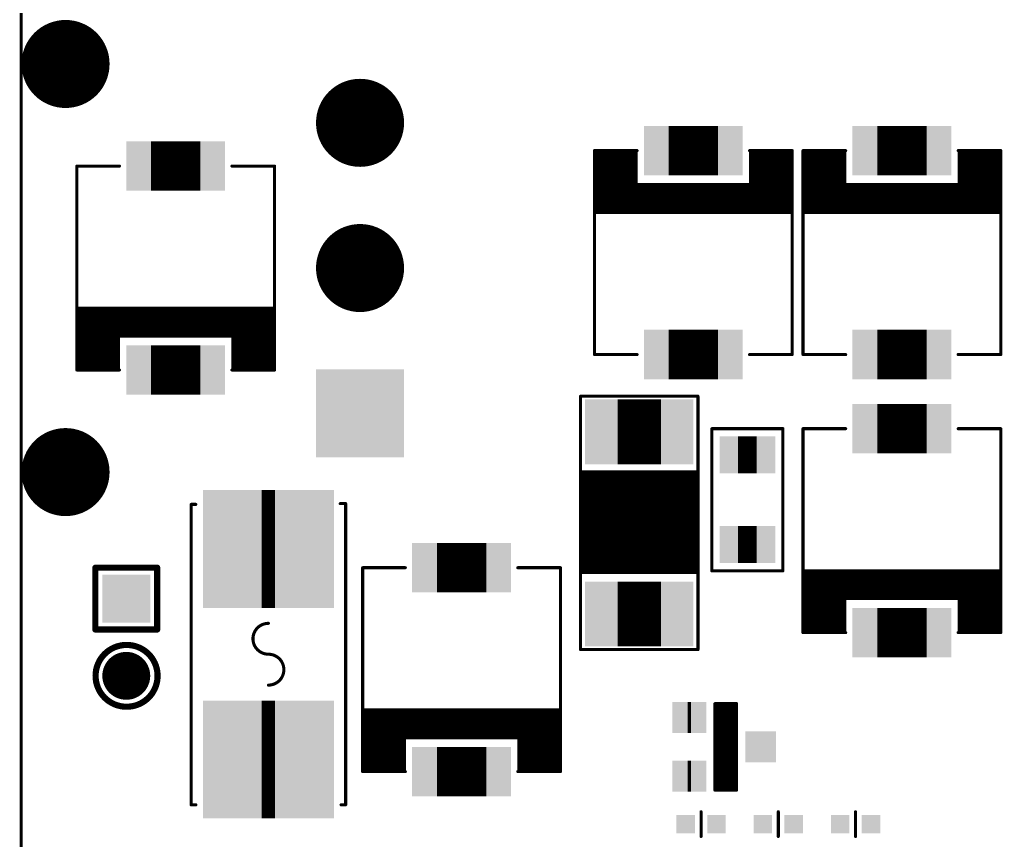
# Model space of a CAD drawing. Extents: x 100 to 205, y 100 to 175.
# Drawn here: x 99.95 to 131.75, y 115.47 to 142.04 of the extents above; entities that cross this region are included whole.
import ezdxf

# ---------------------------------------------------------------- set-up
doc = ezdxf.new("R2010")
doc.units = 0
doc.layers.get('0').update_dxf_attribs({"linetype": 'CONTINUOUS'})
doc.layers.add('MASK-BOTTOM_PHO', color=5, linetype='CONTINUOUS')
doc.layers.add('SILK-BOTTOM_PHO', color=14, linetype='CONTINUOUS')

# ---------------------------------------------------------------- blocks, each defined once
blk = doc.blocks.new('SQUARE_33')
blk.add_solid([(0.499998, 0.499998), (0.499998, -0.499998), (-0.499998, 0.499998), (-0.499998, -0.499998)])
blk = doc.blocks.new('SQUARE_191')
blk.add_solid([(0.299974, 0.299974), (0.299974, -0.299974), (-0.299974, 0.299974), (-0.299974, -0.299974)])
blk = doc.blocks.new('SQUARE_200')
blk.add_solid([(1.42494, 1.42494), (1.42494, -1.42494), (-1.42494, 1.42494), (-1.42494, -1.42494)])
blk = doc.blocks.new('ROUND_201')
at = {"const_width": 1.42494}
blk.add_lwpolyline([(-0.71247, 0, 1), (0.71247, 0, 1)], format="xyb", close=True, dxfattribs=at)
blk = doc.blocks.new('SQUARE_236')
blk.add_solid([(0.774954, 0.774954), (0.774954, -0.774954), (-0.774954, 0.774954), (-0.774954, -0.774954)])
blk = doc.blocks.new('ROUND_237')
at = {"const_width": 0.774954}
blk.add_lwpolyline([(-0.387476, 0, 1), (0.387476, 0, 1)], format="xyb", close=True, dxfattribs=at)
blk = doc.blocks.new('SQUARE_48')
blk.add_solid([(0.599948, 0.599948), (0.599948, -0.599948), (-0.599948, 0.599948), (-0.599948, -0.599948)])
blk = doc.blocks.new('SQUARE_170')
blk.add_solid([(0.799972, 0.799972), (0.799972, -0.799972), (-0.799972, 0.799972), (-0.799972, -0.799972)])
blk = doc.blocks.new('SQUARE_190')
blk.add_solid([(1.050036, 1.050036), (1.050036, -1.050036), (-1.050036, 1.050036), (-1.050036, -1.050036)])
blk = doc.blocks.new('SQUARE_228')
blk.add_solid([(1.905, 1.905), (1.905, -1.905), (-1.905, 1.905), (-1.905, -1.905)])
blk = doc.blocks.new('ROUND_1')
at = {"const_width": 0.050038}
blk.add_lwpolyline([(-0.025018, 0, 1), (0.025018, 0, 1)], format="xyb", close=True, dxfattribs=at)
blk = doc.blocks.new('ROUND_6')
at = {"const_width": 0.099948}
blk.add_lwpolyline([(-0.049974, 0, 1), (0.049974, 0, 1)], format="xyb", close=True, dxfattribs=at)

msp = doc.modelspace()

# ---------------------------------------------------------------- linework, layer by layer
at = {"layer": 'MASK-BOTTOM_PHO'}
for points, const_width in [([(100.000054, 102.00005), (100.000054, 172.999908)], 0.100076), ([(120.949974, 137.80008), (122.54992, 137.80008)], 1.599944), ([(127.700024, 137.80008), (129.29997, 137.80008)], 1.599944), ([(105.79989, 137.299954), (104.199944, 137.299954)], 1.599944), ([(120.949974, 131.19989), (122.54992, 131.19989)], 1.599944), ([(127.700024, 131.19989), (129.29997, 131.19989)], 1.599944), ([(105.79989, 130.700018), (104.199944, 130.700018)], 1.599944), ([(120.700038, 128.700022), (119.29999, 128.700022)], 2.100072), ([(129.29997, 128.800098), (127.700024, 128.800098)], 1.599944), ([(123.800108, 127.94996), (123.199906, 127.94996)], 1.199896), ([(107.7849, 124.905008), (108.214922, 124.905008)], 3.81), ([(123.800108, 125.050042), (123.199906, 125.050042)], 1.199896), ([(115.050062, 124.29998), (113.450116, 124.29998)], 1.599944), ([(120.700038, 122.80011), (119.29999, 122.80011)], 2.100072), ([(129.29997, 122.199908), (127.700024, 122.199908)], 1.599944), ([(107.7849, 118.095014), (108.214922, 118.095014)], 3.81), ([(121.670064, 119.450104), (121.569988, 119.450104)], 0.999996), ([(115.050062, 117.700044), (113.450116, 117.700044)], 1.599944), ([(121.670064, 117.54993), (121.569988, 117.54993)], 0.999996)]:
    msp.add_lwpolyline(points, dxfattribs=dict(at, const_width=const_width))
at = {"layer": 'SILK-BOTTOM_PHO'}
for points, const_width in [([(100.000054, 102.00005), (100.000054, 172.999908)], 0.100076), ([(119.92991, 137.80008), (118.549928, 137.80008)], 0.100076), ([(118.549928, 137.80008), (118.549928, 131.19989)], 0.100076), ([(118.599966, 135.800084), (118.599966, 137.750042)], 0.100076), ([(118.599966, 137.750042), (119.899938, 137.750042)], 0.100076), ([(118.599966, 137.68959), (119.899938, 137.68959)], 0.100076), ([(119.899938, 137.750042), (119.899938, 136.700006)], 0.100076), ([(124.949966, 137.80008), (123.569984, 137.80008)], 0.100076), ([(123.599956, 137.750042), (124.899928, 137.750042)], 0.100076), ([(123.599956, 136.700006), (123.599956, 137.750042)], 0.100076), ([(123.599956, 137.68959), (124.899928, 137.68959)], 0.100076), ([(124.899928, 137.750042), (124.899928, 135.800084)], 0.100076), ([(124.949966, 131.19989), (124.949966, 137.80008)], 0.100076), ([(126.67996, 137.80008), (125.299978, 137.80008)], 0.100076), ([(125.299978, 137.80008), (125.299978, 131.19989)], 0.100076), ([(125.350016, 135.800084), (125.350016, 137.750042)], 0.100076), ([(125.350016, 137.750042), (126.649988, 137.750042)], 0.100076), ([(125.350016, 137.68959), (126.649988, 137.68959)], 0.100076), ([(126.649988, 137.750042), (126.649988, 136.700006)], 0.100076), ([(131.700016, 137.80008), (130.320034, 137.80008)], 0.100076), ([(130.350006, 137.750042), (131.649978, 137.750042)], 0.100076), ([(130.350006, 136.700006), (130.350006, 137.750042)], 0.100076), ([(130.350006, 137.68959), (131.649978, 137.68959)], 0.100076), ([(131.649978, 137.750042), (131.649978, 135.800084)], 0.100076), ([(131.700016, 131.19989), (131.700016, 137.80008)], 0.100076), ([(118.599966, 137.599674), (119.899938, 137.599674)], 0.100076), ([(118.599966, 137.509758), (119.899938, 137.509758)], 0.100076), ([(118.599966, 137.419588), (119.899938, 137.419588)], 0.100076), ([(118.599966, 137.329672), (119.899938, 137.329672)], 0.100076), ([(123.599956, 137.599674), (124.899928, 137.599674)], 0.100076), ([(123.599956, 137.509758), (124.899928, 137.509758)], 0.100076), ([(123.599956, 137.419588), (124.899928, 137.419588)], 0.100076), ([(123.599956, 137.329672), (124.899928, 137.329672)], 0.100076), ([(125.350016, 137.599674), (126.649988, 137.599674)], 0.100076), ([(125.350016, 137.509758), (126.649988, 137.509758)], 0.100076), ([(125.350016, 137.419588), (126.649988, 137.419588)], 0.100076), ([(125.350016, 137.329672), (126.649988, 137.329672)], 0.100076), ([(130.350006, 137.599674), (131.649978, 137.599674)], 0.100076), ([(130.350006, 137.509758), (131.649978, 137.509758)], 0.100076), ([(130.350006, 137.419588), (131.649978, 137.419588)], 0.100076), ([(130.350006, 137.329672), (131.649978, 137.329672)], 0.100076), ([(103.17988, 137.299954), (101.799898, 137.299954)], 0.100076), ([(101.799898, 137.299954), (101.799898, 130.700018)], 0.100076), ([(108.199936, 137.299954), (106.819954, 137.299954)], 0.100076), ([(108.199936, 130.700018), (108.199936, 137.299954)], 0.100076), ([(118.599966, 137.239756), (119.899938, 137.239756)], 0.100076), ([(118.599966, 137.149586), (119.899938, 137.149586)], 0.100076), ([(118.599966, 137.05967), (119.899938, 137.05967)], 0.100076), ([(123.599956, 137.239756), (124.899928, 137.239756)], 0.100076), ([(123.599956, 137.149586), (124.899928, 137.149586)], 0.100076), ([(123.599956, 137.05967), (124.899928, 137.05967)], 0.100076), ([(125.350016, 137.239756), (126.649988, 137.239756)], 0.100076), ([(125.350016, 137.149586), (126.649988, 137.149586)], 0.100076), ([(125.350016, 137.05967), (126.649988, 137.05967)], 0.100076), ([(130.350006, 137.239756), (131.649978, 137.239756)], 0.100076), ([(130.350006, 137.149586), (131.649978, 137.149586)], 0.100076), ([(130.350006, 137.05967), (131.649978, 137.05967)], 0.100076), ([(118.599966, 136.969754), (119.899938, 136.969754)], 0.100076), ([(118.599966, 136.879584), (119.899938, 136.879584)], 0.100076), ([(118.599966, 136.789668), (119.899938, 136.789668)], 0.100076), ([(118.599966, 136.699752), (124.899928, 136.699752)], 0.100076), ([(119.899938, 136.700006), (123.599956, 136.700006)], 0.100076), ([(123.599956, 136.969754), (124.899928, 136.969754)], 0.100076), ([(123.599956, 136.879584), (124.899928, 136.879584)], 0.100076), ([(123.599956, 136.789668), (124.899928, 136.789668)], 0.100076), ([(125.350016, 136.969754), (126.649988, 136.969754)], 0.100076), ([(125.350016, 136.879584), (126.649988, 136.879584)], 0.100076), ([(125.350016, 136.789668), (126.649988, 136.789668)], 0.100076), ([(125.350016, 136.699752), (131.649978, 136.699752)], 0.100076), ([(126.649988, 136.700006), (130.350006, 136.700006)], 0.100076), ([(130.350006, 136.969754), (131.649978, 136.969754)], 0.100076), ([(130.350006, 136.879584), (131.649978, 136.879584)], 0.100076), ([(130.350006, 136.789668), (131.649978, 136.789668)], 0.100076), ([(118.599966, 136.609582), (124.899928, 136.609582)], 0.100076), ([(118.599966, 136.519666), (124.899928, 136.519666)], 0.100076), ([(118.599966, 136.42975), (124.899928, 136.42975)], 0.100076), ([(125.350016, 136.609582), (131.649978, 136.609582)], 0.100076), ([(125.350016, 136.519666), (131.649978, 136.519666)], 0.100076), ([(125.350016, 136.42975), (131.649978, 136.42975)], 0.100076), ([(118.599966, 136.33958), (124.899928, 136.33958)], 0.100076), ([(118.599966, 136.249664), (124.899928, 136.249664)], 0.100076), ([(118.599966, 136.159748), (124.899928, 136.159748)], 0.100076), ([(118.599966, 136.069578), (124.899928, 136.069578)], 0.100076), ([(125.350016, 136.33958), (131.649978, 136.33958)], 0.100076), ([(125.350016, 136.249664), (131.649978, 136.249664)], 0.100076), ([(125.350016, 136.159748), (131.649978, 136.159748)], 0.100076), ([(125.350016, 136.069578), (131.649978, 136.069578)], 0.100076), ([(118.599966, 135.979662), (124.899928, 135.979662)], 0.100076), ([(118.599966, 135.889746), (124.899928, 135.889746)], 0.100076), ([(124.899928, 135.800084), (118.599966, 135.800084)], 0.100076), ([(125.350016, 135.979662), (131.649978, 135.979662)], 0.100076), ([(125.350016, 135.889746), (131.649978, 135.889746)], 0.100076), ([(131.649978, 135.800084), (125.350016, 135.800084)], 0.100076), ([(101.849936, 130.750056), (101.849936, 132.700014)], 0.100076), ([(101.849936, 132.700014), (108.149898, 132.700014)], 0.100076), ([(101.849936, 132.639562), (108.149898, 132.639562)], 0.100076), ([(108.149898, 132.700014), (108.149898, 130.750056)], 0.100076), ([(101.849936, 132.549646), (108.149898, 132.549646)], 0.100076), ([(101.849936, 132.45973), (108.149898, 132.45973)], 0.100076), ([(101.849936, 132.36956), (108.149898, 132.36956)], 0.100076), ([(101.849936, 132.279644), (108.149898, 132.279644)], 0.100076), ([(101.849936, 132.189728), (108.149898, 132.189728)], 0.100076), ([(101.849936, 132.099558), (108.149898, 132.099558)], 0.100076), ([(101.849936, 132.009642), (108.149898, 132.009642)], 0.100076), ([(101.849936, 131.919726), (108.149898, 131.919726)], 0.100076), ([(101.849936, 131.829556), (108.149898, 131.829556)], 0.100076), ([(101.849936, 131.73964), (103.149908, 131.73964)], 0.100076), ([(101.849936, 131.649724), (103.149908, 131.649724)], 0.100076), ([(106.849926, 131.800092), (103.149908, 131.800092)], 0.100076), ([(103.149908, 131.800092), (103.149908, 130.750056)], 0.100076), ([(106.849926, 130.750056), (106.849926, 131.800092)], 0.100076), ([(106.849926, 131.73964), (108.149898, 131.73964)], 0.100076), ([(106.849926, 131.649724), (108.149898, 131.649724)], 0.100076), ([(101.849936, 131.559554), (103.149908, 131.559554)], 0.100076), ([(101.849936, 131.469638), (103.149908, 131.469638)], 0.100076), ([(101.849936, 131.379722), (103.149908, 131.379722)], 0.100076), ([(101.849936, 131.289552), (103.149908, 131.289552)], 0.100076), ([(106.849926, 131.559554), (108.149898, 131.559554)], 0.100076), ([(106.849926, 131.469638), (108.149898, 131.469638)], 0.100076), ([(106.849926, 131.379722), (108.149898, 131.379722)], 0.100076), ([(106.849926, 131.289552), (108.149898, 131.289552)], 0.100076), ([(101.849936, 131.199636), (103.149908, 131.199636)], 0.100076), ([(101.849936, 131.10972), (103.149908, 131.10972)], 0.100076), ([(101.849936, 131.01955), (103.149908, 131.01955)], 0.100076), ([(106.849926, 131.199636), (108.149898, 131.199636)], 0.100076), ([(106.849926, 131.10972), (108.149898, 131.10972)], 0.100076), ([(106.849926, 131.01955), (108.149898, 131.01955)], 0.100076), ([(118.549928, 131.19989), (119.92991, 131.19989)], 0.100076), ([(123.569984, 131.19989), (124.949966, 131.19989)], 0.100076), ([(125.299978, 131.19989), (126.67996, 131.19989)], 0.100076), ([(130.320034, 131.19989), (131.700016, 131.19989)], 0.100076), ([(101.799898, 130.700018), (103.17988, 130.700018)], 0.100076), ([(101.849936, 130.929634), (103.149908, 130.929634)], 0.100076), ([(101.849936, 130.839718), (103.149908, 130.839718)], 0.100076), ([(103.149908, 130.750056), (101.849936, 130.750056)], 0.100076), ([(106.819954, 130.700018), (108.199936, 130.700018)], 0.100076), ([(106.849926, 130.929634), (108.149898, 130.929634)], 0.100076), ([(106.849926, 130.839718), (108.149898, 130.839718)], 0.100076), ([(108.149898, 130.750056), (106.849926, 130.750056)], 0.100076), ([(118.100094, 121.649998), (118.100094, 129.84988)], 0.100076), ([(118.100094, 129.84988), (121.899934, 129.84988)], 0.100076), ([(121.899934, 129.84988), (121.899934, 121.649998)], 0.100076), ([(122.350022, 124.199904), (122.350022, 128.800098)], 0.100076), ([(122.350022, 128.800098), (124.649992, 128.800098)], 0.100076), ([(124.649992, 128.800098), (124.649992, 126.499874)], 0.100076), ([(126.67996, 128.800098), (125.299978, 128.800098)], 0.100076), ([(125.299978, 128.800098), (125.299978, 122.199908)], 0.100076), ([(131.700016, 128.800098), (130.320034, 128.800098)], 0.100076), ([(131.700016, 122.199908), (131.700016, 128.800098)], 0.100076), ([(118.149878, 127.40005), (118.149878, 124.15012)], 0.100076), ([(121.849896, 127.40005), (118.149878, 127.40005)], 0.100076), ([(118.149878, 127.389636), (121.849896, 127.389636)], 0.100076), ([(118.149878, 127.29972), (121.849896, 127.29972)], 0.100076), ([(118.149878, 127.20955), (121.849896, 127.20955)], 0.100076), ([(121.849896, 124.15012), (121.849896, 127.40005)], 0.100076), ([(118.149878, 127.119634), (121.849896, 127.119634)], 0.100076), ([(118.149878, 127.029718), (121.849896, 127.029718)], 0.100076), ([(118.149878, 126.939548), (121.849896, 126.939548)], 0.100076), ([(118.149878, 126.849632), (121.849896, 126.849632)], 0.100076), ([(118.149878, 126.759716), (121.849896, 126.759716)], 0.100076), ([(118.149878, 126.669546), (121.849896, 126.669546)], 0.100076), ([(118.149878, 126.57963), (121.849896, 126.57963)], 0.100076), ([(105.499916, 116.625116), (105.499916, 126.350014)], 0.100076), ([(105.499916, 126.350014), (105.65003, 126.350014)], 0.100076), ([(110.499906, 126.374906), (110.3249, 126.374906)], 0.100076), ([(110.499906, 116.625116), (110.499906, 126.374906)], 0.100076), ([(118.149878, 126.489714), (121.849896, 126.489714)], 0.100076), ([(118.149878, 126.399544), (121.849896, 126.399544)], 0.100076), ([(118.149878, 126.309628), (121.849896, 126.309628)], 0.100076), ([(118.149878, 126.219712), (121.849896, 126.219712)], 0.100076), ([(124.649992, 126.499874), (124.649992, 124.199904)], 0.100076), ([(118.149878, 126.129542), (121.849896, 126.129542)], 0.100076), ([(118.149878, 126.039626), (121.849896, 126.039626)], 0.100076), ([(118.149878, 125.94971), (121.849896, 125.94971)], 0.100076), ([(118.149878, 125.85954), (121.849896, 125.85954)], 0.100076), ([(118.149878, 125.769624), (121.849896, 125.769624)], 0.100076), ([(118.149878, 125.679708), (121.849896, 125.679708)], 0.100076), ([(118.149878, 125.589792), (121.849896, 125.589792)], 0.100076), ([(118.149878, 125.499622), (121.849896, 125.499622)], 0.100076), ([(118.149878, 125.409706), (121.849896, 125.409706)], 0.100076), ([(118.149878, 125.31979), (121.849896, 125.31979)], 0.100076), ([(118.149878, 125.22962), (121.849896, 125.22962)], 0.100076), ([(118.149878, 125.139704), (121.849896, 125.139704)], 0.100076), ([(118.149878, 125.049788), (121.849896, 125.049788)], 0.100076), ([(118.149878, 124.959618), (121.849896, 124.959618)], 0.100076), ([(118.149878, 124.869702), (121.849896, 124.869702)], 0.100076), ([(118.149878, 124.779786), (121.849896, 124.779786)], 0.100076), ([(118.149878, 124.689616), (121.849896, 124.689616)], 0.100076), ([(102.4001, 122.299984), (102.4001, 124.29998)], 0.199898), ([(102.4001, 124.29998), (103.449882, 124.29998)], 0.199898), ([(103.449882, 124.29998), (104.400096, 124.29998)], 0.199898), ([(104.400096, 124.29998), (104.400096, 122.299984)], 0.199898), ([(112.430052, 124.29998), (111.05007, 124.29998)], 0.100076), ([(111.05007, 124.29998), (111.05007, 117.700044)], 0.100076), ([(117.450108, 124.29998), (116.069872, 124.29998)], 0.100076), ([(117.450108, 117.700044), (117.450108, 124.29998)], 0.100076), ([(118.149878, 124.5997), (121.849896, 124.5997)], 0.100076), ([(118.149878, 124.509784), (121.849896, 124.509784)], 0.100076), ([(118.149878, 124.419614), (121.849896, 124.419614)], 0.100076), ([(118.149878, 124.329698), (121.849896, 124.329698)], 0.100076), ([(118.149878, 124.239782), (121.849896, 124.239782)], 0.100076), ([(118.149878, 124.15012), (121.849896, 124.15012)], 0.100076), ([(124.649992, 124.199904), (122.350022, 124.199904)], 0.100076), ([(125.350016, 122.249946), (125.350016, 124.199904)], 0.100076), ([(125.350016, 124.199904), (131.649978, 124.199904)], 0.100076), ([(125.350016, 124.139706), (131.649978, 124.139706)], 0.100076), ([(125.350016, 124.04979), (131.649978, 124.04979)], 0.100076), ([(131.649978, 124.199904), (131.649978, 122.249946)], 0.100076), ([(125.350016, 123.95962), (131.649978, 123.95962)], 0.100076), ([(125.350016, 123.869704), (131.649978, 123.869704)], 0.100076), ([(125.350016, 123.779788), (131.649978, 123.779788)], 0.100076), ([(125.350016, 123.689618), (131.649978, 123.689618)], 0.100076), ([(125.350016, 123.599702), (131.649978, 123.599702)], 0.100076), ([(125.350016, 123.509786), (131.649978, 123.509786)], 0.100076), ([(125.350016, 123.419616), (131.649978, 123.419616)], 0.100076), ([(125.350016, 123.3297), (131.649978, 123.3297)], 0.100076), ([(125.350016, 123.239784), (126.649988, 123.239784)], 0.100076), ([(125.350016, 123.149614), (126.649988, 123.149614)], 0.100076), ([(125.350016, 123.059698), (126.649988, 123.059698)], 0.100076), ([(130.350006, 123.299982), (126.649988, 123.299982)], 0.100076), ([(126.649988, 123.299982), (126.649988, 122.249946)], 0.100076), ([(130.350006, 122.249946), (130.350006, 123.299982)], 0.100076), ([(130.350006, 123.239784), (131.649978, 123.239784)], 0.100076), ([(130.350006, 123.149614), (131.649978, 123.149614)], 0.100076), ([(130.350006, 123.059698), (131.649978, 123.059698)], 0.100076), ([(125.350016, 122.969782), (126.649988, 122.969782)], 0.100076), ([(125.350016, 122.879612), (126.649988, 122.879612)], 0.100076), ([(125.350016, 122.789696), (126.649988, 122.789696)], 0.100076), ([(125.350016, 122.69978), (126.649988, 122.69978)], 0.100076), ([(130.350006, 122.969782), (131.649978, 122.969782)], 0.100076), ([(130.350006, 122.879612), (131.649978, 122.879612)], 0.100076), ([(130.350006, 122.789696), (131.649978, 122.789696)], 0.100076), ([(130.350006, 122.69978), (131.649978, 122.69978)], 0.100076), ([(125.350016, 122.60961), (126.649988, 122.60961)], 0.100076), ([(125.350016, 122.519694), (126.649988, 122.519694)], 0.100076), ([(125.350016, 122.429778), (126.649988, 122.429778)], 0.100076), ([(130.350006, 122.60961), (131.649978, 122.60961)], 0.100076), ([(130.350006, 122.519694), (131.649978, 122.519694)], 0.100076), ([(130.350006, 122.429778), (131.649978, 122.429778)], 0.100076), ([(104.400096, 122.299984), (102.4001, 122.299984)], 0.199898), ([(125.299978, 122.199908), (126.67996, 122.199908)], 0.100076), ([(125.350016, 122.339608), (126.649988, 122.339608)], 0.100076), ([(126.649988, 122.249946), (125.350016, 122.249946)], 0.100076), ([(130.320034, 122.199908), (131.700016, 122.199908)], 0.100076), ([(130.350006, 122.339608), (131.649978, 122.339608)], 0.100076), ([(131.649978, 122.249946), (130.350006, 122.249946)], 0.100076), ([(121.899934, 121.649998), (118.100094, 121.649998)], 0.100076), ([(122.450098, 119.899938), (122.450098, 117.100096)], 0.100076), ([(123.150122, 119.899938), (122.450098, 119.899938)], 0.100076), ([(122.450098, 119.889778), (123.150122, 119.889778)], 0.100076), ([(123.150122, 117.100096), (123.150122, 119.899938)], 0.100076), ([(111.100108, 117.750082), (111.100108, 119.70004)], 0.100076), ([(111.100108, 119.70004), (117.40007, 119.70004)], 0.100076), ([(111.100108, 119.639588), (117.40007, 119.639588)], 0.100076), ([(111.100108, 119.549672), (117.40007, 119.549672)], 0.100076), ([(117.40007, 119.70004), (117.40007, 117.750082)], 0.100076), ([(122.450098, 119.799608), (123.150122, 119.799608)], 0.100076), ([(122.450098, 119.709692), (123.150122, 119.709692)], 0.100076), ([(122.450098, 119.619776), (123.150122, 119.619776)], 0.100076), ([(122.450098, 119.529606), (123.150122, 119.529606)], 0.100076), ([(111.100108, 119.459756), (117.40007, 119.459756)], 0.100076), ([(111.100108, 119.369586), (117.40007, 119.369586)], 0.100076), ([(111.100108, 119.27967), (117.40007, 119.27967)], 0.100076), ([(122.450098, 119.43969), (123.150122, 119.43969)], 0.100076), ([(122.450098, 119.349774), (123.150122, 119.349774)], 0.100076), ([(122.450098, 119.259604), (123.150122, 119.259604)], 0.100076), ([(111.100108, 119.189754), (117.40007, 119.189754)], 0.100076), ([(111.100108, 119.099584), (117.40007, 119.099584)], 0.100076), ([(111.100108, 119.009668), (117.40007, 119.009668)], 0.100076), ([(111.100108, 118.919752), (117.40007, 118.919752)], 0.100076), ([(122.450098, 119.169688), (123.150122, 119.169688)], 0.100076), ([(122.450098, 119.079772), (123.150122, 119.079772)], 0.100076), ([(122.450098, 118.989602), (123.150122, 118.989602)], 0.100076), ([(122.450098, 118.899686), (123.150122, 118.899686)], 0.100076), ([(111.100108, 118.829582), (117.40007, 118.829582)], 0.100076), ([(111.100108, 118.739666), (112.40008, 118.739666)], 0.100076), ([(111.100108, 118.64975), (112.40008, 118.64975)], 0.100076), ([(116.100098, 118.800118), (112.40008, 118.800118)], 0.100076), ([(112.40008, 118.800118), (112.40008, 117.750082)], 0.100076), ([(116.100098, 117.750082), (116.100098, 118.800118)], 0.100076), ([(116.100098, 118.739666), (117.40007, 118.739666)], 0.100076), ([(116.100098, 118.64975), (117.40007, 118.64975)], 0.100076), ([(122.450098, 118.80977), (123.150122, 118.80977)], 0.100076), ([(122.450098, 118.7196), (123.150122, 118.7196)], 0.100076), ([(122.450098, 118.629684), (123.150122, 118.629684)], 0.100076), ([(111.100108, 118.55958), (112.40008, 118.55958)], 0.100076), ([(111.100108, 118.469664), (112.40008, 118.469664)], 0.100076), ([(111.100108, 118.379748), (112.40008, 118.379748)], 0.100076), ([(111.100108, 118.289578), (112.40008, 118.289578)], 0.100076), ([(116.100098, 118.55958), (117.40007, 118.55958)], 0.100076), ([(116.100098, 118.469664), (117.40007, 118.469664)], 0.100076), ([(116.100098, 118.379748), (117.40007, 118.379748)], 0.100076), ([(116.100098, 118.289578), (117.40007, 118.289578)], 0.100076), ([(122.450098, 118.539768), (123.150122, 118.539768)], 0.100076), ([(122.450098, 118.449598), (123.150122, 118.449598)], 0.100076), ([(122.450098, 118.359682), (123.150122, 118.359682)], 0.100076), ([(122.450098, 118.269766), (123.150122, 118.269766)], 0.100076), ([(111.100108, 118.199662), (112.40008, 118.199662)], 0.100076), ([(111.100108, 118.109746), (112.40008, 118.109746)], 0.100076), ([(111.100108, 118.019576), (112.40008, 118.019576)], 0.100076), ([(111.100108, 117.92966), (112.40008, 117.92966)], 0.100076), ([(116.100098, 118.199662), (117.40007, 118.199662)], 0.100076), ([(116.100098, 118.109746), (117.40007, 118.109746)], 0.100076), ([(116.100098, 118.019576), (117.40007, 118.019576)], 0.100076), ([(116.100098, 117.92966), (117.40007, 117.92966)], 0.100076), ([(122.450098, 118.179596), (123.150122, 118.179596)], 0.100076), ([(122.450098, 118.08968), (123.150122, 118.08968)], 0.100076), ([(122.450098, 117.999764), (123.150122, 117.999764)], 0.100076), ([(111.05007, 117.700044), (112.430052, 117.700044)], 0.100076), ([(111.100108, 117.839744), (112.40008, 117.839744)], 0.100076), ([(112.40008, 117.750082), (111.100108, 117.750082)], 0.100076), ([(116.069872, 117.700044), (117.450108, 117.700044)], 0.100076), ([(116.100098, 117.839744), (117.40007, 117.839744)], 0.100076), ([(117.40007, 117.750082), (116.100098, 117.750082)], 0.100076), ([(122.450098, 117.909594), (123.150122, 117.909594)], 0.100076), ([(122.450098, 117.819678), (123.150122, 117.819678)], 0.100076), ([(122.450098, 117.729762), (123.150122, 117.729762)], 0.100076), ([(122.450098, 117.639592), (123.150122, 117.639592)], 0.100076), ([(122.450098, 117.549676), (123.150122, 117.549676)], 0.100076), ([(122.450098, 117.45976), (123.150122, 117.45976)], 0.100076), ([(122.450098, 117.36959), (123.150122, 117.36959)], 0.100076), ([(122.450098, 117.279674), (123.150122, 117.279674)], 0.100076), ([(122.450098, 117.189758), (123.150122, 117.189758)], 0.100076), ([(122.450098, 117.100096), (123.150122, 117.100096)], 0.100076), ([(105.65003, 116.625116), (105.499916, 116.625116)], 0.100076), ([(110.350046, 116.625116), (110.499906, 116.625116)], 0.100076), ([(122.00001, 115.599972), (122.00001, 116.400072)], 0.100076), ([(124.499878, 116.400072), (124.499878, 115.599972)], 0.100076), ([(127, 115.599972), (127, 116.400072)], 0.100076)]:
    msp.add_lwpolyline(points, dxfattribs=dict(at, const_width=const_width))
for points, const_width in [([(108.000038, 122.499882, 1), (108.000038, 121.499884)], 0.100076), ([(103.399844, 121.800112, 0.9929132), (103.399844, 119.800116)], 0.199898), ([(103.399844, 119.800116, 1.0140676), (103.399844, 121.800112)], 0.199898), ([(108.000038, 120.499886, 1), (108.000038, 121.499884)], 0.100076)]:
    msp.add_lwpolyline(points, format="xyb", dxfattribs=dict(at, const_width=const_width))

# ---------------------------------------------------------------- block references
at = {"layer": 'MASK-BOTTOM_PHO'}
for name, p in [('ROUND_201', (101.4349, 140.605002)), ('ROUND_201', (110.96498, 138.700002)), ('SQUARE_170', (120.949974, 137.80008)), ('SQUARE_170', (122.54992, 137.80008)), ('SQUARE_170', (127.700024, 137.80008)), ('SQUARE_170', (129.29997, 137.80008)), ('SQUARE_170', (104.199944, 137.299954)), ('SQUARE_170', (105.79989, 137.299954)), ('ROUND_201', (110.96498, 133.999986)), ('SQUARE_170', (120.949974, 131.19989)), ('SQUARE_170', (122.54992, 131.19989)), ('SQUARE_170', (127.700024, 131.19989)), ('SQUARE_170', (129.29997, 131.19989)), ('SQUARE_170', (104.199944, 130.700018)), ('SQUARE_170', (105.79989, 130.700018)), ('SQUARE_200', (110.96498, 129.29997)), ('SQUARE_190', (119.29999, 128.700022)), ('SQUARE_190', (120.700038, 128.700022)), ('SQUARE_170', (127.700024, 128.800098)), ('SQUARE_170', (129.29997, 128.800098)), ('ROUND_201', (101.4349, 127.39497)), ('SQUARE_48', (123.199906, 127.94996)), ('SQUARE_48', (123.800108, 127.94996)), ('SQUARE_228', (107.7849, 124.905008)), ('SQUARE_228', (108.214922, 124.905008)), ('SQUARE_48', (123.199906, 125.050042)), ('SQUARE_48', (123.800108, 125.050042)), ('SQUARE_170', (113.450116, 124.29998)), ('SQUARE_170', (115.050062, 124.29998)), ('SQUARE_236', (103.400098, 123.299982)), ('SQUARE_190', (119.29999, 122.80011)), ('SQUARE_190', (120.700038, 122.80011)), ('SQUARE_170', (127.700024, 122.199908)), ('SQUARE_170', (129.29997, 122.199908)), ('ROUND_237', (103.400098, 120.800114)), ('SQUARE_228', (107.7849, 118.095014)), ('SQUARE_228', (108.214922, 118.095014)), ('SQUARE_33', (121.569988, 119.450104)), ('SQUARE_33', (121.670064, 119.450104)), ('SQUARE_33', (123.929902, 118.49989)), ('SQUARE_170', (113.450116, 117.700044)), ('SQUARE_170', (115.050062, 117.700044)), ('SQUARE_33', (121.569988, 117.54993)), ('SQUARE_33', (121.670064, 117.54993)), ('SQUARE_191', (121.499884, 116.000022)), ('SQUARE_191', (122.499882, 116.000022)), ('SQUARE_191', (124.000006, 116.000022)), ('SQUARE_191', (125.000004, 116.000022)), ('SQUARE_191', (126.500128, 116.000022)), ('SQUARE_191', (127.500126, 116.000022))]:
    msp.add_blockref(name, p, dxfattribs=at)
at = {"layer": 'SILK-BOTTOM_PHO'}
for name, p in [('ROUND_1', (118.549928, 137.80008)), ('ROUND_1', (118.599966, 137.750042)), ('ROUND_1', (118.599966, 137.68959)), ('ROUND_1', (119.899938, 137.750042)), ('ROUND_1', (119.899938, 137.68959)), ('ROUND_1', (119.92991, 137.80008)), ('ROUND_1', (123.569984, 137.80008)), ('ROUND_1', (123.599956, 137.750042)), ('ROUND_1', (123.599956, 137.750042)), ('ROUND_1', (123.599956, 137.68959)), ('ROUND_1', (124.899928, 137.750042)), ('ROUND_1', (124.899928, 137.68959)), ('ROUND_1', (124.949966, 137.80008)), ('ROUND_1', (125.299978, 137.80008)), ('ROUND_1', (125.350016, 137.750042)), ('ROUND_1', (125.350016, 137.68959)), ('ROUND_1', (126.649988, 137.750042)), ('ROUND_1', (126.649988, 137.68959)), ('ROUND_1', (126.67996, 137.80008)), ('ROUND_1', (130.320034, 137.80008)), ('ROUND_1', (130.350006, 137.750042)), ('ROUND_1', (130.350006, 137.750042)), ('ROUND_1', (130.350006, 137.68959)), ('ROUND_1', (131.649978, 137.750042)), ('ROUND_1', (131.649978, 137.68959)), ('ROUND_1', (131.700016, 137.80008)), ('ROUND_1', (118.599966, 137.599674)), ('ROUND_1', (118.599966, 137.509758)), ('ROUND_1', (118.599966, 137.419588)), ('ROUND_1', (118.599966, 137.329672)), ('ROUND_1', (119.899938, 137.599674)), ('ROUND_1', (119.899938, 137.509758)), ('ROUND_1', (119.899938, 137.419588)), ('ROUND_1', (119.899938, 137.329672)), ('ROUND_1', (123.599956, 137.599674)), ('ROUND_1', (123.599956, 137.509758)), ('ROUND_1', (123.599956, 137.419588)), ('ROUND_1', (123.599956, 137.329672)), ('ROUND_1', (124.899928, 137.599674)), ('ROUND_1', (124.899928, 137.509758)), ('ROUND_1', (124.899928, 137.419588)), ('ROUND_1', (124.899928, 137.329672)), ('ROUND_1', (125.350016, 137.599674)), ('ROUND_1', (125.350016, 137.509758)), ('ROUND_1', (125.350016, 137.419588)), ('ROUND_1', (125.350016, 137.329672)), ('ROUND_1', (126.649988, 137.599674)), ('ROUND_1', (126.649988, 137.509758)), ('ROUND_1', (126.649988, 137.419588)), ('ROUND_1', (126.649988, 137.329672)), ('ROUND_1', (130.350006, 137.599674)), ('ROUND_1', (130.350006, 137.509758)), ('ROUND_1', (130.350006, 137.419588)), ('ROUND_1', (130.350006, 137.329672)), ('ROUND_1', (131.649978, 137.599674)), ('ROUND_1', (131.649978, 137.509758)), ('ROUND_1', (131.649978, 137.419588)), ('ROUND_1', (131.649978, 137.329672)), ('ROUND_1', (101.799898, 137.299954)), ('ROUND_1', (103.17988, 137.299954)), ('ROUND_1', (106.819954, 137.299954)), ('ROUND_1', (108.199936, 137.299954)), ('ROUND_1', (118.599966, 137.239756)), ('ROUND_1', (118.599966, 137.149586)), ('ROUND_1', (118.599966, 137.05967)), ('ROUND_1', (119.899938, 137.239756)), ('ROUND_1', (119.899938, 137.149586)), ('ROUND_1', (119.899938, 137.05967)), ('ROUND_1', (123.599956, 137.239756)), ('ROUND_1', (123.599956, 137.149586)), ('ROUND_1', (123.599956, 137.05967)), ('ROUND_1', (124.899928, 137.239756)), ('ROUND_1', (124.899928, 137.149586)), ('ROUND_1', (124.899928, 137.05967)), ('ROUND_1', (125.350016, 137.239756)), ('ROUND_1', (125.350016, 137.149586)), ('ROUND_1', (125.350016, 137.05967)), ('ROUND_1', (126.649988, 137.239756)), ('ROUND_1', (126.649988, 137.149586)), ('ROUND_1', (126.649988, 137.05967)), ('ROUND_1', (130.350006, 137.239756)), ('ROUND_1', (130.350006, 137.149586)), ('ROUND_1', (130.350006, 137.05967)), ('ROUND_1', (131.649978, 137.239756)), ('ROUND_1', (131.649978, 137.149586)), ('ROUND_1', (131.649978, 137.05967)), ('ROUND_1', (118.599966, 136.969754)), ('ROUND_1', (118.599966, 136.879584)), ('ROUND_1', (118.599966, 136.789668)), ('ROUND_1', (118.599966, 136.699752)), ('ROUND_1', (119.899938, 136.969754)), ('ROUND_1', (119.899938, 136.879584)), ('ROUND_1', (119.899938, 136.789668)), ('ROUND_1', (119.899938, 136.700006)), ('ROUND_1', (123.599956, 136.969754)), ('ROUND_1', (123.599956, 136.879584)), ('ROUND_1', (123.599956, 136.789668)), ('ROUND_1', (123.599956, 136.700006)), ('ROUND_1', (124.899928, 136.969754)), ('ROUND_1', (124.899928, 136.879584)), ('ROUND_1', (124.899928, 136.789668)), ('ROUND_1', (124.899928, 136.699752)), ('ROUND_1', (125.350016, 136.969754)), ('ROUND_1', (125.350016, 136.879584)), ('ROUND_1', (125.350016, 136.789668)), ('ROUND_1', (125.350016, 136.699752)), ('ROUND_1', (126.649988, 136.969754)), ('ROUND_1', (126.649988, 136.879584)), ('ROUND_1', (126.649988, 136.789668)), ('ROUND_1', (126.649988, 136.700006)), ('ROUND_1', (130.350006, 136.969754)), ('ROUND_1', (130.350006, 136.879584)), ('ROUND_1', (130.350006, 136.789668)), ('ROUND_1', (130.350006, 136.700006)), ('ROUND_1', (131.649978, 136.969754)), ('ROUND_1', (131.649978, 136.879584)), ('ROUND_1', (131.649978, 136.789668)), ('ROUND_1', (131.649978, 136.699752)), ('ROUND_1', (118.599966, 136.609582)), ('ROUND_1', (118.599966, 136.519666)), ('ROUND_1', (118.599966, 136.42975)), ('ROUND_1', (124.899928, 136.609582)), ('ROUND_1', (124.899928, 136.519666)), ('ROUND_1', (124.899928, 136.42975)), ('ROUND_1', (125.350016, 136.609582)), ('ROUND_1', (125.350016, 136.519666)), ('ROUND_1', (125.350016, 136.42975)), ('ROUND_1', (131.649978, 136.609582)), ('ROUND_1', (131.649978, 136.519666)), ('ROUND_1', (131.649978, 136.42975)), ('ROUND_1', (118.599966, 136.33958)), ('ROUND_1', (118.599966, 136.249664)), ('ROUND_1', (118.599966, 136.159748)), ('ROUND_1', (118.599966, 136.069578)), ('ROUND_1', (124.899928, 136.33958)), ('ROUND_1', (124.899928, 136.249664)), ('ROUND_1', (124.899928, 136.159748)), ('ROUND_1', (124.899928, 136.069578)), ('ROUND_1', (125.350016, 136.33958)), ('ROUND_1', (125.350016, 136.249664)), ('ROUND_1', (125.350016, 136.159748)), ('ROUND_1', (125.350016, 136.069578)), ('ROUND_1', (131.649978, 136.33958)), ('ROUND_1', (131.649978, 136.249664)), ('ROUND_1', (131.649978, 136.159748)), ('ROUND_1', (131.649978, 136.069578)), ('ROUND_1', (118.599966, 135.979662)), ('ROUND_1', (118.599966, 135.889746)), ('ROUND_1', (118.599966, 135.800084)), ('ROUND_1', (124.899928, 135.979662)), ('ROUND_1', (124.899928, 135.889746)), ('ROUND_1', (124.899928, 135.800084)), ('ROUND_1', (125.350016, 135.979662)), ('ROUND_1', (125.350016, 135.889746)), ('ROUND_1', (125.350016, 135.800084)), ('ROUND_1', (131.649978, 135.979662)), ('ROUND_1', (131.649978, 135.889746)), ('ROUND_1', (131.649978, 135.800084)), ('ROUND_1', (101.849936, 132.700014)), ('ROUND_1', (101.849936, 132.639562)), ('ROUND_1', (108.149898, 132.700014)), ('ROUND_1', (108.149898, 132.639562)), ('ROUND_1', (101.849936, 132.549646)), ('ROUND_1', (101.849936, 132.45973)), ('ROUND_1', (101.849936, 132.36956)), ('ROUND_1', (101.849936, 132.279644)), ('ROUND_1', (108.149898, 132.549646)), ('ROUND_1', (108.149898, 132.45973)), ('ROUND_1', (108.149898, 132.36956)), ('ROUND_1', (108.149898, 132.279644)), ('ROUND_1', (101.849936, 132.189728)), ('ROUND_1', (101.849936, 132.099558)), ('ROUND_1', (101.849936, 132.009642)), ('ROUND_1', (108.149898, 132.189728)), ('ROUND_1', (108.149898, 132.099558)), ('ROUND_1', (108.149898, 132.009642)), ('ROUND_1', (101.849936, 131.919726)), ('ROUND_1', (101.849936, 131.829556)), ('ROUND_1', (101.849936, 131.73964)), ('ROUND_1', (101.849936, 131.649724)), ('ROUND_1', (103.149908, 131.800092)), ('ROUND_1', (103.149908, 131.73964)), ('ROUND_1', (103.149908, 131.649724)), ('ROUND_1', (106.849926, 131.800092)), ('ROUND_1', (106.849926, 131.73964)), ('ROUND_1', (106.849926, 131.649724)), ('ROUND_1', (108.149898, 131.919726)), ('ROUND_1', (108.149898, 131.829556)), ('ROUND_1', (108.149898, 131.73964)), ('ROUND_1', (108.149898, 131.649724)), ('ROUND_1', (101.849936, 131.559554)), ('ROUND_1', (101.849936, 131.469638)), ('ROUND_1', (101.849936, 131.379722)), ('ROUND_1', (101.849936, 131.289552)), ('ROUND_1', (103.149908, 131.559554)), ('ROUND_1', (103.149908, 131.469638)), ('ROUND_1', (103.149908, 131.379722)), ('ROUND_1', (103.149908, 131.289552)), ('ROUND_1', (106.849926, 131.559554)), ('ROUND_1', (106.849926, 131.469638)), ('ROUND_1', (106.849926, 131.379722)), ('ROUND_1', (106.849926, 131.289552)), ('ROUND_1', (108.149898, 131.559554)), ('ROUND_1', (108.149898, 131.469638)), ('ROUND_1', (108.149898, 131.379722)), ('ROUND_1', (108.149898, 131.289552)), ('ROUND_1', (101.849936, 131.199636)), ('ROUND_1', (101.849936, 131.10972)), ('ROUND_1', (101.849936, 131.01955)), ('ROUND_1', (103.149908, 131.199636)), ('ROUND_1', (103.149908, 131.10972)), ('ROUND_1', (103.149908, 131.01955)), ('ROUND_1', (106.849926, 131.199636)), ('ROUND_1', (106.849926, 131.10972)), ('ROUND_1', (106.849926, 131.01955)), ('ROUND_1', (108.149898, 131.199636)), ('ROUND_1', (108.149898, 131.10972)), ('ROUND_1', (108.149898, 131.01955)), ('ROUND_1', (118.549928, 131.19989)), ('ROUND_1', (119.92991, 131.19989)), ('ROUND_1', (123.569984, 131.19989)), ('ROUND_1', (124.949966, 131.19989)), ('ROUND_1', (125.299978, 131.19989)), ('ROUND_1', (126.67996, 131.19989)), ('ROUND_1', (130.320034, 131.19989)), ('ROUND_1', (131.700016, 131.19989)), ('ROUND_1', (101.799898, 130.700018)), ('ROUND_1', (101.849936, 130.929634)), ('ROUND_1', (101.849936, 130.839718)), ('ROUND_1', (101.849936, 130.750056)), ('ROUND_1', (103.149908, 130.929634)), ('ROUND_1', (103.149908, 130.839718)), ('ROUND_1', (103.149908, 130.750056)), ('ROUND_1', (103.149908, 130.750056)), ('ROUND_1', (103.17988, 130.700018)), ('ROUND_1', (106.819954, 130.700018)), ('ROUND_1', (106.849926, 130.929634)), ('ROUND_1', (106.849926, 130.839718)), ('ROUND_1', (106.849926, 130.750056)), ('ROUND_1', (108.149898, 130.929634)), ('ROUND_1', (108.149898, 130.839718)), ('ROUND_1', (108.149898, 130.750056)), ('ROUND_1', (108.199936, 130.700018)), ('ROUND_1', (118.100094, 129.84988)), ('ROUND_1', (121.899934, 129.84988)), ('ROUND_1', (122.350022, 128.800098)), ('ROUND_1', (124.649992, 128.800098)), ('ROUND_1', (124.649992, 128.800098)), ('ROUND_1', (125.299978, 128.800098)), ('ROUND_1', (126.67996, 128.800098)), ('ROUND_1', (130.320034, 128.800098)), ('ROUND_1', (131.700016, 128.800098)), ('ROUND_1', (118.149878, 127.40005)), ('ROUND_1', (118.149878, 127.40005)), ('ROUND_1', (118.149878, 127.389636)), ('ROUND_1', (118.149878, 127.29972)), ('ROUND_1', (118.149878, 127.20955)), ('ROUND_1', (121.849896, 127.40005)), ('ROUND_1', (121.849896, 127.389636)), ('ROUND_1', (121.849896, 127.29972)), ('ROUND_1', (121.849896, 127.20955)), ('ROUND_1', (118.149878, 127.119634)), ('ROUND_1', (118.149878, 127.029718)), ('ROUND_1', (118.149878, 126.939548)), ('ROUND_1', (118.149878, 126.849632)), ('ROUND_1', (121.849896, 127.119634)), ('ROUND_1', (121.849896, 127.029718)), ('ROUND_1', (121.849896, 126.939548)), ('ROUND_1', (121.849896, 126.849632)), ('ROUND_1', (118.149878, 126.759716)), ('ROUND_1', (118.149878, 126.669546)), ('ROUND_1', (118.149878, 126.57963)), ('ROUND_1', (121.849896, 126.759716)), ('ROUND_1', (121.849896, 126.669546)), ('ROUND_1', (121.849896, 126.57963)), ('ROUND_1', (105.499916, 126.350014)), ('ROUND_1', (105.65003, 126.350014)), ('ROUND_1', (110.3249, 126.374906)), ('ROUND_1', (110.499906, 126.374906)), ('ROUND_1', (118.149878, 126.489714)), ('ROUND_1', (118.149878, 126.399544)), ('ROUND_1', (118.149878, 126.309628)), ('ROUND_1', (118.149878, 126.219712)), ('ROUND_1', (121.849896, 126.489714)), ('ROUND_1', (121.849896, 126.399544)), ('ROUND_1', (121.849896, 126.309628)), ('ROUND_1', (121.849896, 126.219712)), ('ROUND_1', (124.649992, 126.499874)), ('ROUND_1', (118.149878, 126.129542)), ('ROUND_1', (118.149878, 126.039626)), ('ROUND_1', (118.149878, 125.94971)), ('ROUND_1', (121.849896, 126.129542)), ('ROUND_1', (121.849896, 126.039626)), ('ROUND_1', (121.849896, 125.94971)), ('ROUND_1', (118.149878, 125.85954)), ('ROUND_1', (118.149878, 125.769624)), ('ROUND_1', (118.149878, 125.679708)), ('ROUND_1', (118.149878, 125.589792)), ('ROUND_1', (121.849896, 125.85954)), ('ROUND_1', (121.849896, 125.769624)), ('ROUND_1', (121.849896, 125.679708)), ('ROUND_1', (121.849896, 125.589792)), ('ROUND_1', (118.149878, 125.499622)), ('ROUND_1', (118.149878, 125.409706)), ('ROUND_1', (118.149878, 125.31979)), ('ROUND_1', (121.849896, 125.499622)), ('ROUND_1', (121.849896, 125.409706)), ('ROUND_1', (121.849896, 125.31979)), ('ROUND_1', (118.149878, 125.22962)), ('ROUND_1', (118.149878, 125.139704)), ('ROUND_1', (118.149878, 125.049788)), ('ROUND_1', (118.149878, 124.959618)), ('ROUND_1', (121.849896, 125.22962)), ('ROUND_1', (121.849896, 125.139704)), ('ROUND_1', (121.849896, 125.049788)), ('ROUND_1', (121.849896, 124.959618)), ('ROUND_1', (118.149878, 124.869702)), ('ROUND_1', (118.149878, 124.779786)), ('ROUND_1', (118.149878, 124.689616)), ('ROUND_1', (121.849896, 124.869702)), ('ROUND_1', (121.849896, 124.779786)), ('ROUND_1', (121.849896, 124.689616)), ('ROUND_6', (102.4001, 124.29998)), ('ROUND_6', (103.449882, 124.29998)), ('ROUND_6', (103.449882, 124.29998)), ('ROUND_6', (104.400096, 124.29998)), ('ROUND_1', (111.05007, 124.29998)), ('ROUND_1', (112.430052, 124.29998)), ('ROUND_1', (116.069872, 124.29998)), ('ROUND_1', (117.450108, 124.29998)), ('ROUND_1', (118.149878, 124.5997)), ('ROUND_1', (118.149878, 124.509784)), ('ROUND_1', (118.149878, 124.419614)), ('ROUND_1', (118.149878, 124.329698)), ('ROUND_1', (121.849896, 124.5997)), ('ROUND_1', (121.849896, 124.509784)), ('ROUND_1', (121.849896, 124.419614)), ('ROUND_1', (121.849896, 124.329698)), ('ROUND_1', (118.149878, 124.239782)), ('ROUND_1', (118.149878, 124.15012)), ('ROUND_1', (121.849896, 124.239782)), ('ROUND_1', (121.849896, 124.15012)), ('ROUND_1', (122.350022, 124.199904)), ('ROUND_1', (124.649992, 124.199904)), ('ROUND_1', (125.350016, 124.199904)), ('ROUND_1', (125.350016, 124.139706)), ('ROUND_1', (125.350016, 124.04979)), ('ROUND_1', (131.649978, 124.199904)), ('ROUND_1', (131.649978, 124.139706)), ('ROUND_1', (131.649978, 124.04979)), ('ROUND_1', (125.350016, 123.95962)), ('ROUND_1', (125.350016, 123.869704)), ('ROUND_1', (125.350016, 123.779788)), ('ROUND_1', (125.350016, 123.689618)), ('ROUND_1', (131.649978, 123.95962)), ('ROUND_1', (131.649978, 123.869704)), ('ROUND_1', (131.649978, 123.779788)), ('ROUND_1', (131.649978, 123.689618)), ('ROUND_1', (125.350016, 123.599702)), ('ROUND_1', (125.350016, 123.509786)), ('ROUND_1', (125.350016, 123.419616)), ('ROUND_1', (131.649978, 123.599702)), ('ROUND_1', (131.649978, 123.509786)), ('ROUND_1', (131.649978, 123.419616)), ('ROUND_1', (125.350016, 123.3297)), ('ROUND_1', (125.350016, 123.239784)), ('ROUND_1', (125.350016, 123.149614)), ('ROUND_1', (125.350016, 123.059698)), ('ROUND_1', (126.649988, 123.299982)), ('ROUND_1', (126.649988, 123.239784)), ('ROUND_1', (126.649988, 123.149614)), ('ROUND_1', (126.649988, 123.059698)), ('ROUND_1', (130.350006, 123.299982)), ('ROUND_1', (130.350006, 123.239784)), ('ROUND_1', (130.350006, 123.149614)), ('ROUND_1', (130.350006, 123.059698)), ('ROUND_1', (131.649978, 123.3297)), ('ROUND_1', (131.649978, 123.239784)), ('ROUND_1', (131.649978, 123.149614)), ('ROUND_1', (131.649978, 123.059698)), ('ROUND_1', (125.350016, 122.969782)), ('ROUND_1', (125.350016, 122.879612)), ('ROUND_1', (125.350016, 122.789696)), ('ROUND_1', (125.350016, 122.69978)), ('ROUND_1', (126.649988, 122.969782)), ('ROUND_1', (126.649988, 122.879612)), ('ROUND_1', (126.649988, 122.789696)), ('ROUND_1', (126.649988, 122.69978)), ('ROUND_1', (130.350006, 122.969782)), ('ROUND_1', (130.350006, 122.879612)), ('ROUND_1', (130.350006, 122.789696)), ('ROUND_1', (130.350006, 122.69978)), ('ROUND_1', (131.649978, 122.969782)), ('ROUND_1', (131.649978, 122.879612)), ('ROUND_1', (131.649978, 122.789696)), ('ROUND_1', (131.649978, 122.69978)), ('ROUND_1', (108.000038, 122.499882)), ('ROUND_1', (125.350016, 122.60961)), ('ROUND_1', (125.350016, 122.519694)), ('ROUND_1', (125.350016, 122.429778)), ('ROUND_1', (126.649988, 122.60961)), ('ROUND_1', (126.649988, 122.519694)), ('ROUND_1', (126.649988, 122.429778)), ('ROUND_1', (130.350006, 122.60961)), ('ROUND_1', (130.350006, 122.519694)), ('ROUND_1', (130.350006, 122.429778)), ('ROUND_1', (131.649978, 122.60961)), ('ROUND_1', (131.649978, 122.519694)), ('ROUND_1', (131.649978, 122.429778)), ('ROUND_6', (102.4001, 122.299984)), ('ROUND_6', (104.400096, 122.299984)), ('ROUND_1', (125.299978, 122.199908)), ('ROUND_1', (125.350016, 122.339608)), ('ROUND_1', (125.350016, 122.249946)), ('ROUND_1', (126.649988, 122.339608)), ('ROUND_1', (126.649988, 122.249946)), ('ROUND_1', (126.649988, 122.249946)), ('ROUND_1', (126.67996, 122.199908)), ('ROUND_1', (130.320034, 122.199908)), ('ROUND_1', (130.350006, 122.339608)), ('ROUND_1', (130.350006, 122.249946)), ('ROUND_1', (131.649978, 122.339608)), ('ROUND_1', (131.649978, 122.249946)), ('ROUND_1', (131.700016, 122.199908)), ('ROUND_6', (103.399844, 121.800112)), ('ROUND_6', (103.399844, 121.800112)), ('ROUND_1', (108.000038, 121.499884)), ('ROUND_1', (108.000038, 121.499884)), ('ROUND_1', (118.100094, 121.649998)), ('ROUND_1', (121.899934, 121.649998)), ('ROUND_1', (121.899934, 121.649998)), ('ROUND_1', (108.000038, 120.499886)), ('ROUND_6', (103.399844, 119.800116)), ('ROUND_6', (103.399844, 119.800116)), ('ROUND_1', (122.450098, 119.899938)), ('ROUND_1', (122.450098, 119.899938)), ('ROUND_1', (122.450098, 119.889778)), ('ROUND_1', (123.150122, 119.899938)), ('ROUND_1', (123.150122, 119.889778)), ('ROUND_1', (111.100108, 119.70004)), ('ROUND_1', (111.100108, 119.639588)), ('ROUND_1', (111.100108, 119.549672)), ('ROUND_1', (117.40007, 119.70004)), ('ROUND_1', (117.40007, 119.639588)), ('ROUND_1', (117.40007, 119.549672)), ('ROUND_1', (122.450098, 119.799608)), ('ROUND_1', (122.450098, 119.709692)), ('ROUND_1', (122.450098, 119.619776)), ('ROUND_1', (122.450098, 119.529606)), ('ROUND_1', (123.150122, 119.799608)), ('ROUND_1', (123.150122, 119.709692)), ('ROUND_1', (123.150122, 119.619776)), ('ROUND_1', (123.150122, 119.529606)), ('ROUND_1', (111.100108, 119.459756)), ('ROUND_1', (111.100108, 119.369586)), ('ROUND_1', (111.100108, 119.27967)), ('ROUND_1', (117.40007, 119.459756)), ('ROUND_1', (117.40007, 119.369586)), ('ROUND_1', (117.40007, 119.27967)), ('ROUND_1', (122.450098, 119.43969)), ('ROUND_1', (122.450098, 119.349774)), ('ROUND_1', (122.450098, 119.259604)), ('ROUND_1', (123.150122, 119.43969)), ('ROUND_1', (123.150122, 119.349774)), ('ROUND_1', (123.150122, 119.259604)), ('ROUND_1', (111.100108, 119.189754)), ('ROUND_1', (111.100108, 119.099584)), ('ROUND_1', (111.100108, 119.009668)), ('ROUND_1', (111.100108, 118.919752)), ('ROUND_1', (117.40007, 119.189754)), ('ROUND_1', (117.40007, 119.099584)), ('ROUND_1', (117.40007, 119.009668)), ('ROUND_1', (117.40007, 118.919752)), ('ROUND_1', (122.450098, 119.169688)), ('ROUND_1', (122.450098, 119.079772)), ('ROUND_1', (122.450098, 118.989602)), ('ROUND_1', (122.450098, 118.899686)), ('ROUND_1', (123.150122, 119.169688)), ('ROUND_1', (123.150122, 119.079772)), ('ROUND_1', (123.150122, 118.989602)), ('ROUND_1', (123.150122, 118.899686)), ('ROUND_1', (111.100108, 118.829582)), ('ROUND_1', (111.100108, 118.739666)), ('ROUND_1', (111.100108, 118.64975)), ('ROUND_1', (112.40008, 118.800118)), ('ROUND_1', (112.40008, 118.739666)), ('ROUND_1', (112.40008, 118.64975)), ('ROUND_1', (116.100098, 118.800118)), ('ROUND_1', (116.100098, 118.739666)), ('ROUND_1', (116.100098, 118.64975)), ('ROUND_1', (117.40007, 118.829582)), ('ROUND_1', (117.40007, 118.739666)), ('ROUND_1', (117.40007, 118.64975)), ('ROUND_1', (122.450098, 118.80977)), ('ROUND_1', (122.450098, 118.7196)), ('ROUND_1', (122.450098, 118.629684)), ('ROUND_1', (123.150122, 118.80977)), ('ROUND_1', (123.150122, 118.7196)), ('ROUND_1', (123.150122, 118.629684)), ('ROUND_1', (111.100108, 118.55958)), ('ROUND_1', (111.100108, 118.469664)), ('ROUND_1', (111.100108, 118.379748)), ('ROUND_1', (111.100108, 118.289578)), ('ROUND_1', (112.40008, 118.55958)), ('ROUND_1', (112.40008, 118.469664)), ('ROUND_1', (112.40008, 118.379748)), ('ROUND_1', (112.40008, 118.289578)), ('ROUND_1', (116.100098, 118.55958)), ('ROUND_1', (116.100098, 118.469664)), ('ROUND_1', (116.100098, 118.379748)), ('ROUND_1', (116.100098, 118.289578)), ('ROUND_1', (117.40007, 118.55958)), ('ROUND_1', (117.40007, 118.469664)), ('ROUND_1', (117.40007, 118.379748)), ('ROUND_1', (117.40007, 118.289578)), ('ROUND_1', (122.450098, 118.539768)), ('ROUND_1', (122.450098, 118.449598)), ('ROUND_1', (122.450098, 118.359682)), ('ROUND_1', (122.450098, 118.269766)), ('ROUND_1', (123.150122, 118.539768)), ('ROUND_1', (123.150122, 118.449598)), ('ROUND_1', (123.150122, 118.359682)), ('ROUND_1', (123.150122, 118.269766)), ('ROUND_1', (111.100108, 118.199662)), ('ROUND_1', (111.100108, 118.109746)), ('ROUND_1', (111.100108, 118.019576)), ('ROUND_1', (111.100108, 117.92966)), ('ROUND_1', (112.40008, 118.199662)), ('ROUND_1', (112.40008, 118.109746)), ('ROUND_1', (112.40008, 118.019576)), ('ROUND_1', (112.40008, 117.92966)), ('ROUND_1', (116.100098, 118.199662)), ('ROUND_1', (116.100098, 118.109746)), ('ROUND_1', (116.100098, 118.019576)), ('ROUND_1', (116.100098, 117.92966)), ('ROUND_1', (117.40007, 118.199662)), ('ROUND_1', (117.40007, 118.109746)), ('ROUND_1', (117.40007, 118.019576)), ('ROUND_1', (117.40007, 117.92966)), ('ROUND_1', (122.450098, 118.179596)), ('ROUND_1', (122.450098, 118.08968)), ('ROUND_1', (122.450098, 117.999764)), ('ROUND_1', (123.150122, 118.179596)), ('ROUND_1', (123.150122, 118.08968)), ('ROUND_1', (123.150122, 117.999764)), ('ROUND_1', (111.05007, 117.700044)), ('ROUND_1', (111.100108, 117.839744)), ('ROUND_1', (111.100108, 117.750082)), ('ROUND_1', (112.40008, 117.839744)), ('ROUND_1', (112.40008, 117.750082)), ('ROUND_1', (112.40008, 117.750082)), ('ROUND_1', (112.430052, 117.700044)), ('ROUND_1', (116.069872, 117.700044)), ('ROUND_1', (116.100098, 117.839744)), ('ROUND_1', (116.100098, 117.750082)), ('ROUND_1', (117.40007, 117.839744)), ('ROUND_1', (117.40007, 117.750082)), ('ROUND_1', (117.450108, 117.700044)), ('ROUND_1', (122.450098, 117.909594)), ('ROUND_1', (122.450098, 117.819678)), ('ROUND_1', (122.450098, 117.729762)), ('ROUND_1', (122.450098, 117.639592)), ('ROUND_1', (123.150122, 117.909594)), ('ROUND_1', (123.150122, 117.819678)), ('ROUND_1', (123.150122, 117.729762)), ('ROUND_1', (123.150122, 117.639592)), ('ROUND_1', (122.450098, 117.549676)), ('ROUND_1', (122.450098, 117.45976)), ('ROUND_1', (122.450098, 117.36959)), ('ROUND_1', (123.150122, 117.549676)), ('ROUND_1', (123.150122, 117.45976)), ('ROUND_1', (123.150122, 117.36959)), ('ROUND_1', (122.450098, 117.279674)), ('ROUND_1', (122.450098, 117.189758)), ('ROUND_1', (122.450098, 117.100096)), ('ROUND_1', (123.150122, 117.279674)), ('ROUND_1', (123.150122, 117.189758)), ('ROUND_1', (123.150122, 117.100096)), ('ROUND_1', (105.499916, 116.625116)), ('ROUND_1', (105.65003, 116.625116)), ('ROUND_1', (110.350046, 116.625116)), ('ROUND_1', (110.499906, 116.625116)), ('ROUND_1', (122.00001, 116.400072)), ('ROUND_1', (124.499878, 116.400072)), ('ROUND_1', (127, 116.400072)), ('ROUND_1', (122.00001, 115.599972)), ('ROUND_1', (124.499878, 115.599972)), ('ROUND_1', (127, 115.599972))]:
    msp.add_blockref(name, p, dxfattribs=at)

doc.saveas('drawing.dxf')
